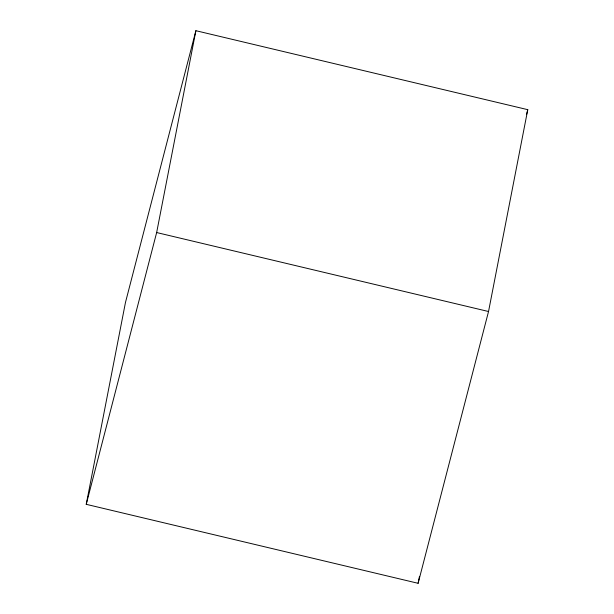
<?xml version="1.0" encoding="UTF-8"?>
<svg xmlns="http://www.w3.org/2000/svg" width="614" height="614" viewBox="0 0 614 614"><rect width="100%" height="100%" fill="white"/><g stroke="black" fill="none" stroke-linecap="round" stroke-linejoin="round"><path stroke-width="0.92" d="M86.236 504.324L125.463 302.487L195.889 30.7L527.764 109.676L488.537 311.513L418.111 583.3L86.236 504.324L156.654 232.545L195.889 30.7M418.111 583.3L419.393 576.73M526.566 114.311L527.764 109.676M156.654 232.545L488.537 311.513"/></g></svg>
